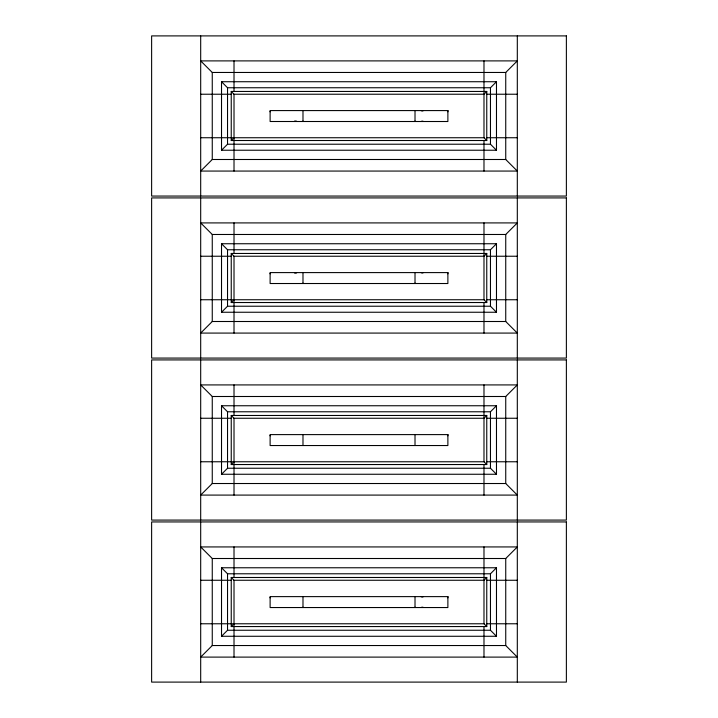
<?xml version="1.0" encoding="UTF-8"?>
<svg xmlns="http://www.w3.org/2000/svg" width="718" height="718" viewBox="0 0 718 718"><rect width="100%" height="100%" fill="white"/><g stroke="black" fill="none" stroke-linecap="round" stroke-linejoin="round"><path stroke-width="1.08" d="M270.121 597.861L270.121 597.17M270.121 435.844L270.121 435.162M270.121 273.836L270.121 273.145M270.121 111.82L270.121 111.128M302.987 445.537L302.987 434.614M415.013 445.537L415.013 434.614M447.879 597.861L447.879 596.99M447.879 435.844L447.879 434.982M447.879 273.836L447.879 272.966M447.879 111.82L447.879 110.949M212.259 159.495L200.69 171.063L517.31 171.063L505.741 159.495L212.259 159.495L212.259 72.464L200.69 60.895L517.31 60.895L505.741 72.464L212.259 72.464M221.521 150.233L227.534 144.219L490.466 144.219L496.479 150.233L496.479 81.726L221.521 81.726L221.521 150.233L496.479 150.233M231.241 140.513L486.759 140.513L486.759 91.446L231.241 91.446L231.241 140.513L234.014 137.739M212.259 321.502L200.69 333.08L517.31 333.08L505.741 321.502L212.259 321.502L212.259 234.481L200.69 222.912L517.31 222.912L505.741 234.481L212.259 234.481M221.521 312.249L227.534 306.227L490.466 306.227L496.479 312.249L496.479 243.743L221.521 243.743L221.521 312.249L496.479 312.249M231.241 302.529L486.759 302.529L486.759 253.463L231.241 253.463L231.241 302.529L234.014 299.747M486.759 91.446L483.986 94.229L234.014 94.229L231.241 91.446M221.521 81.726L227.534 87.749L490.466 87.749L496.479 81.726M212.259 483.519L200.69 495.088L517.31 495.088L505.741 483.519L212.259 483.519L212.259 396.498L200.69 384.92L517.31 384.92L505.741 396.498L212.259 396.498M221.521 474.257L227.534 468.244L490.466 468.244L496.479 474.257L496.479 405.751L221.521 405.751L221.521 474.257L496.479 474.257M231.241 464.537L486.759 464.537L486.759 415.471L231.241 415.471L231.241 464.537L234.014 461.764M486.759 253.463L483.986 256.236L234.014 256.236L231.241 253.463M221.521 243.743L227.534 249.756L490.466 249.756L496.479 243.743M212.259 645.536L200.69 657.105L517.31 657.105L505.741 645.536L212.259 645.536L212.259 558.505L200.69 546.936L517.31 546.936L505.741 558.505L212.259 558.505M221.521 636.274L227.534 630.251L490.466 630.251L496.479 636.274L496.479 567.767L221.521 567.767L221.521 636.274L496.479 636.274M231.241 626.554L486.759 626.554L486.759 577.487L231.241 577.487L231.241 626.554L234.014 623.771M486.759 415.471L483.986 418.253L234.014 418.253L231.241 415.471M221.521 405.751L227.534 411.773L490.466 411.773L496.479 405.751M486.759 577.487L483.986 580.261L234.014 580.261L231.241 577.487M221.521 567.767L227.534 573.781L490.466 573.781L496.479 567.767M294.712 273.145L296.597 272.921M421.206 121.333L422.956 121.136M421.206 607.365L422.956 607.177M200.69 94.229L231.241 94.229M486.759 94.229L517.31 94.229M200.69 137.739L483.986 137.739L486.759 140.513M486.759 137.739L517.31 137.739M200.69 256.236L231.241 256.236M486.759 256.236L517.31 256.236M200.69 299.747L483.986 299.747L486.759 302.529M486.759 299.747L517.31 299.747M200.69 418.253L231.241 418.253M486.759 418.253L517.31 418.253M200.69 461.764L483.986 461.764L486.759 464.537M486.759 461.764L517.31 461.764M200.69 580.261L231.241 580.261M486.759 580.261L517.31 580.261M200.69 623.771L483.986 623.771L486.759 626.554M486.759 623.771L517.31 623.771M421.206 110.76L422.956 110.949M421.206 272.777L422.956 272.966M421.206 596.802L422.956 596.99M294.712 120.956L296.597 121.189M517.31 35.9L517.31 196.059M517.31 197.917L517.31 358.076M517.31 359.924L517.31 520.083M517.31 521.941L517.31 682.1M505.741 72.464L505.741 159.495M505.741 234.481L505.741 321.502M505.741 396.498L505.741 483.519M505.741 558.505L505.741 645.536M490.466 87.749L490.466 144.219M490.466 249.756L490.466 306.227M490.466 411.773L490.466 468.244M490.466 573.781L490.466 630.251M483.986 60.895L483.986 137.739M483.986 140.513L483.986 171.063M483.986 222.912L483.986 299.747M483.986 302.529L483.986 333.08M483.986 384.92L483.986 461.764M483.986 464.537L483.986 495.088M483.986 546.936L483.986 623.771M483.986 626.554L483.986 657.105M415.013 110.581L415.013 121.513L415.013 121.055M415.013 272.598L415.013 283.52L415.013 283.063M415.013 596.622L415.013 607.545L415.013 607.087M302.987 110.581L302.987 121.513L302.987 121.055M302.987 272.598L302.987 283.52L302.987 283.063M302.987 596.622L302.987 607.545L302.987 607.096M234.014 60.895L234.014 91.446M234.014 94.229L234.014 171.063M234.014 222.912L234.014 253.463M234.014 256.236L234.014 333.08M234.014 384.92L234.014 415.471M234.014 418.253L234.014 495.088M234.014 546.936L234.014 577.487M234.014 580.261L234.014 657.105M227.534 87.749L227.534 144.219M227.534 249.756L227.534 306.227M227.534 411.773L227.534 468.244M227.534 573.781L227.534 630.251M200.69 35.9L200.69 196.059M200.69 197.917L200.69 358.076M200.69 359.924L200.69 520.083M200.69 521.941L200.69 682.1M566.376 35.9L151.624 35.9L151.624 196.059L566.376 196.059L566.376 35.9M447.879 110.581L270.121 110.581L270.121 121.504L447.879 121.513L447.879 110.581M566.376 197.917L151.624 197.917L151.624 358.076L566.376 358.076L566.376 197.917M447.879 272.598L270.121 272.598L270.121 283.52L447.879 283.52L447.879 272.598M566.376 359.924L151.624 359.924L151.624 520.083L566.376 520.083L566.376 359.924M447.879 434.605L270.121 434.614L270.121 445.537L447.879 445.537L447.879 434.605M566.376 521.941L151.624 521.941L151.624 682.1L566.376 682.1L566.376 521.941M447.879 596.622L270.121 596.622L270.121 607.545L447.879 607.545L447.879 596.622"/></g></svg>
